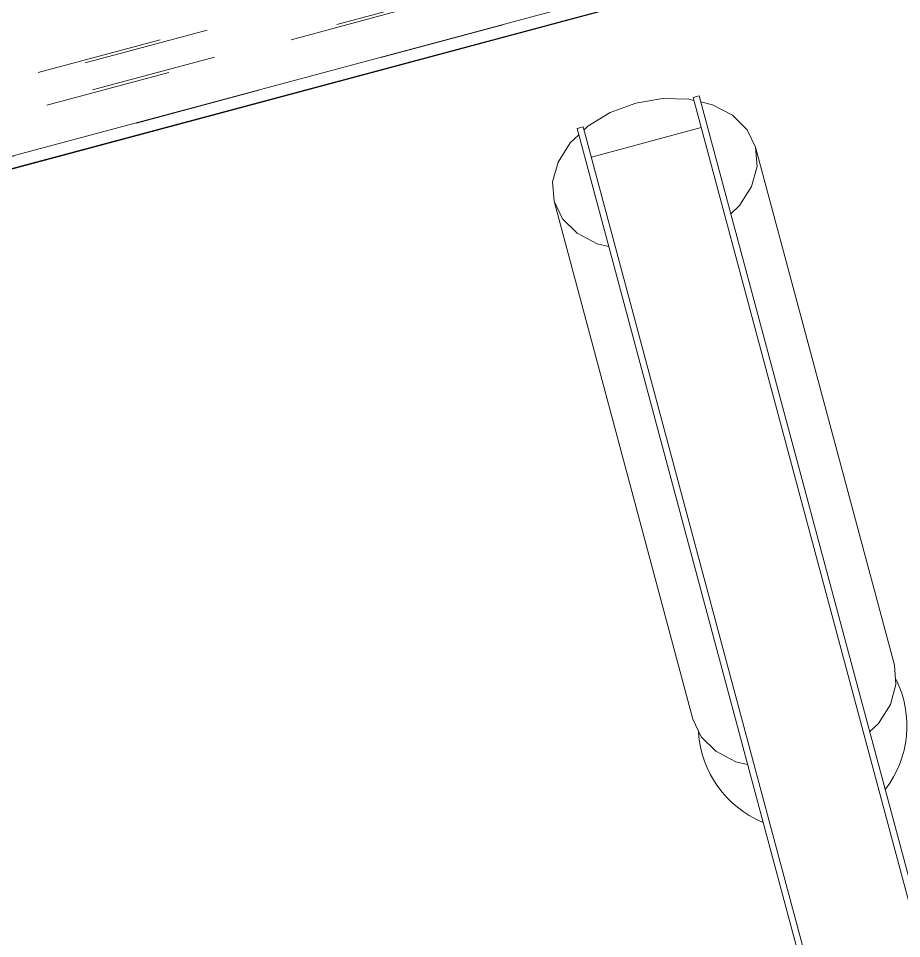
# Model space of a CAD drawing. Header units: millimetres. Extents: x -753 to 90, y 56274 to 56868.
# Drawn here: x -504.03 to -490.06, y 56710.58 to 56725.14 of the extents above; entities that cross this region are included whole.
import ezdxf

# ---------------------------------------------------------------- set-up
doc = ezdxf.new("R2010")
doc.units = ezdxf.units.MM
doc.linetypes.add('XKITLINE00', pattern=[0])
doc.linetypes.add('XKITLINE02', pattern=[4, 2, -2])
doc.layers.add('Peça', color=2, linetype='Continuous', lineweight=0)

# ---------------------------------------------------------------- blocks, each defined once
blk = doc.blocks.new('*A669')
at = {"layer": 'Peça', "color": 1, "linetype": 'XKITLINE00', "lineweight": 0}
for p, q in [((-493.261, 56723.92), (-493.358, 56723.894)), ((-493.358, 56723.894), (-489.562, 56709.728)), ((-493.261, 56723.92), (-489.466, 56709.754)), ((-495.193, 56723.403), (-495.096, 56723.428)), ((-495.193, 56723.403), (-491.397, 56709.237)), ((-495.096, 56723.428), (-491.301, 56709.262)), ((-494.968, 56722.95), (-493.23, 56723.416))]:
    blk.add_line(p, q, dxfattribs=at)
blk = doc.blocks.new('*A670')
at = {"layer": 'Peça', "color": 1, "linetype": 'XKITLINE00', "lineweight": 0}
for p, q in [((-494.266, 56723.805), (-493.843, 56723.877)), ((-493.843, 56723.877), (-493.428, 56723.867)), ((-493.428, 56723.867), (-493.345, 56723.847)), ((-494.668, 56723.656), (-494.266, 56723.805)), ((-493.235, 56723.821), (-493.05, 56723.776)), ((-493.05, 56723.776), (-492.734, 56723.611)), ((-495.022, 56723.44), (-494.668, 56723.656)), ((-492.734, 56723.611), (-492.502, 56723.382)), ((-495.084, 56723.381), (-495.022, 56723.44)), ((-495.304, 56723.173), (-495.166, 56723.303)), ((-492.502, 56723.382), (-492.37, 56723.105)), ((-495.495, 56722.871), (-495.304, 56723.173)), ((-492.37, 56723.105), (-492.346, 56722.798)), ((-490.174, 56714.909), (-492.37, 56723.105)), ((-495.581, 56722.557), (-495.495, 56722.871)), ((-492.346, 56722.798), (-492.432, 56722.484)), ((-495.557, 56722.251), (-495.581, 56722.557)), ((-492.432, 56722.484), (-492.623, 56722.183)), ((-495.425, 56721.973), (-495.557, 56722.251)), ((-493.361, 56714.054), (-495.557, 56722.251)), ((-492.623, 56722.183), (-492.761, 56722.052)), ((-495.193, 56721.744), (-495.425, 56721.973)), ((-494.877, 56721.579), (-495.193, 56721.744)), ((-494.693, 56721.535), (-494.877, 56721.579)), ((-490.15, 56714.602), (-490.174, 56714.909)), ((-490.236, 56714.288), (-490.15, 56714.602)), ((-490.427, 56713.987), (-490.236, 56714.288)), ((-493.361, 56714.054), (-493.229, 56713.777)), ((-490.565, 56713.856), (-490.427, 56713.987)), ((-493.229, 56713.777), (-492.997, 56713.548)), ((-492.997, 56713.548), (-492.681, 56713.383)), ((-492.681, 56713.383), (-492.496, 56713.338))]:
    blk.add_line(p, q, dxfattribs=at)
blk = doc.blocks.new('*A682')
at = {"layer": 'Peça', "color": 1, "linetype": 'XKITLINE00', "lineweight": 0}
for start, end in [(322.6823, 26.3736), (183.6257, 247.317)]:
    blk.add_arc((-491.625, 56713.948), 1.65, start, end, dxfattribs=at)
blk = doc.blocks.new('*A824')
at = {"layer": 'Peça', "color": 7, "linetype": 'XKITLINE02', "lineweight": 0}
for p, q in [((-489.453, 56728.065), (-526.931, 56718.024)), ((-526.904, 56718.078), (-489.503, 56728.098)), ((-489.337, 56727.635), (-526.816, 56717.594)), ((-526.765, 56717.561), (-489.365, 56727.581))]:
    blk.add_line(p, q, dxfattribs=at)
blk = doc.blocks.new('*A834')
at = {"layer": 'Peça', "color": 7, "linetype": 'XKITLINE02', "lineweight": 0}
for p, q in [((-489.453, 56728.065), (-526.931, 56718.024)), ((-526.904, 56718.078), (-489.503, 56728.098)), ((-489.337, 56727.635), (-526.816, 56717.594)), ((-526.765, 56717.561), (-489.365, 56727.581))]:
    blk.add_line(p, q, dxfattribs=at)
blk = doc.blocks.new('*A1253')
at = {"layer": 'Peça', "color": 4, "linetype": 'XKITLINE00', "lineweight": 0}
for p, q in [((-513.756, 56720.39), (-493.162, 56725.907)), ((-513.706, 56720.204), (-493.113, 56725.721)), ((-513.705, 56720.198), (-493.111, 56725.715))]:
    blk.add_line(p, q, dxfattribs=at)
at = {"layer": 'Peça', "color": 7, "linetype": 'XKITLINE02', "lineweight": 0}
blk.add_line((-513.754, 56720.383), (-493.161, 56725.9), dxfattribs=at)

msp = doc.modelspace()

# ---------------------------------------------------------------- block references
at = {"lineweight": 0}
for name in ['*A1253', '*A824', '*A834', '*A670', '*A669', '*A682']:
    msp.add_blockref(name, (0, 0), dxfattribs=at)

doc.saveas('drawing.dxf')
